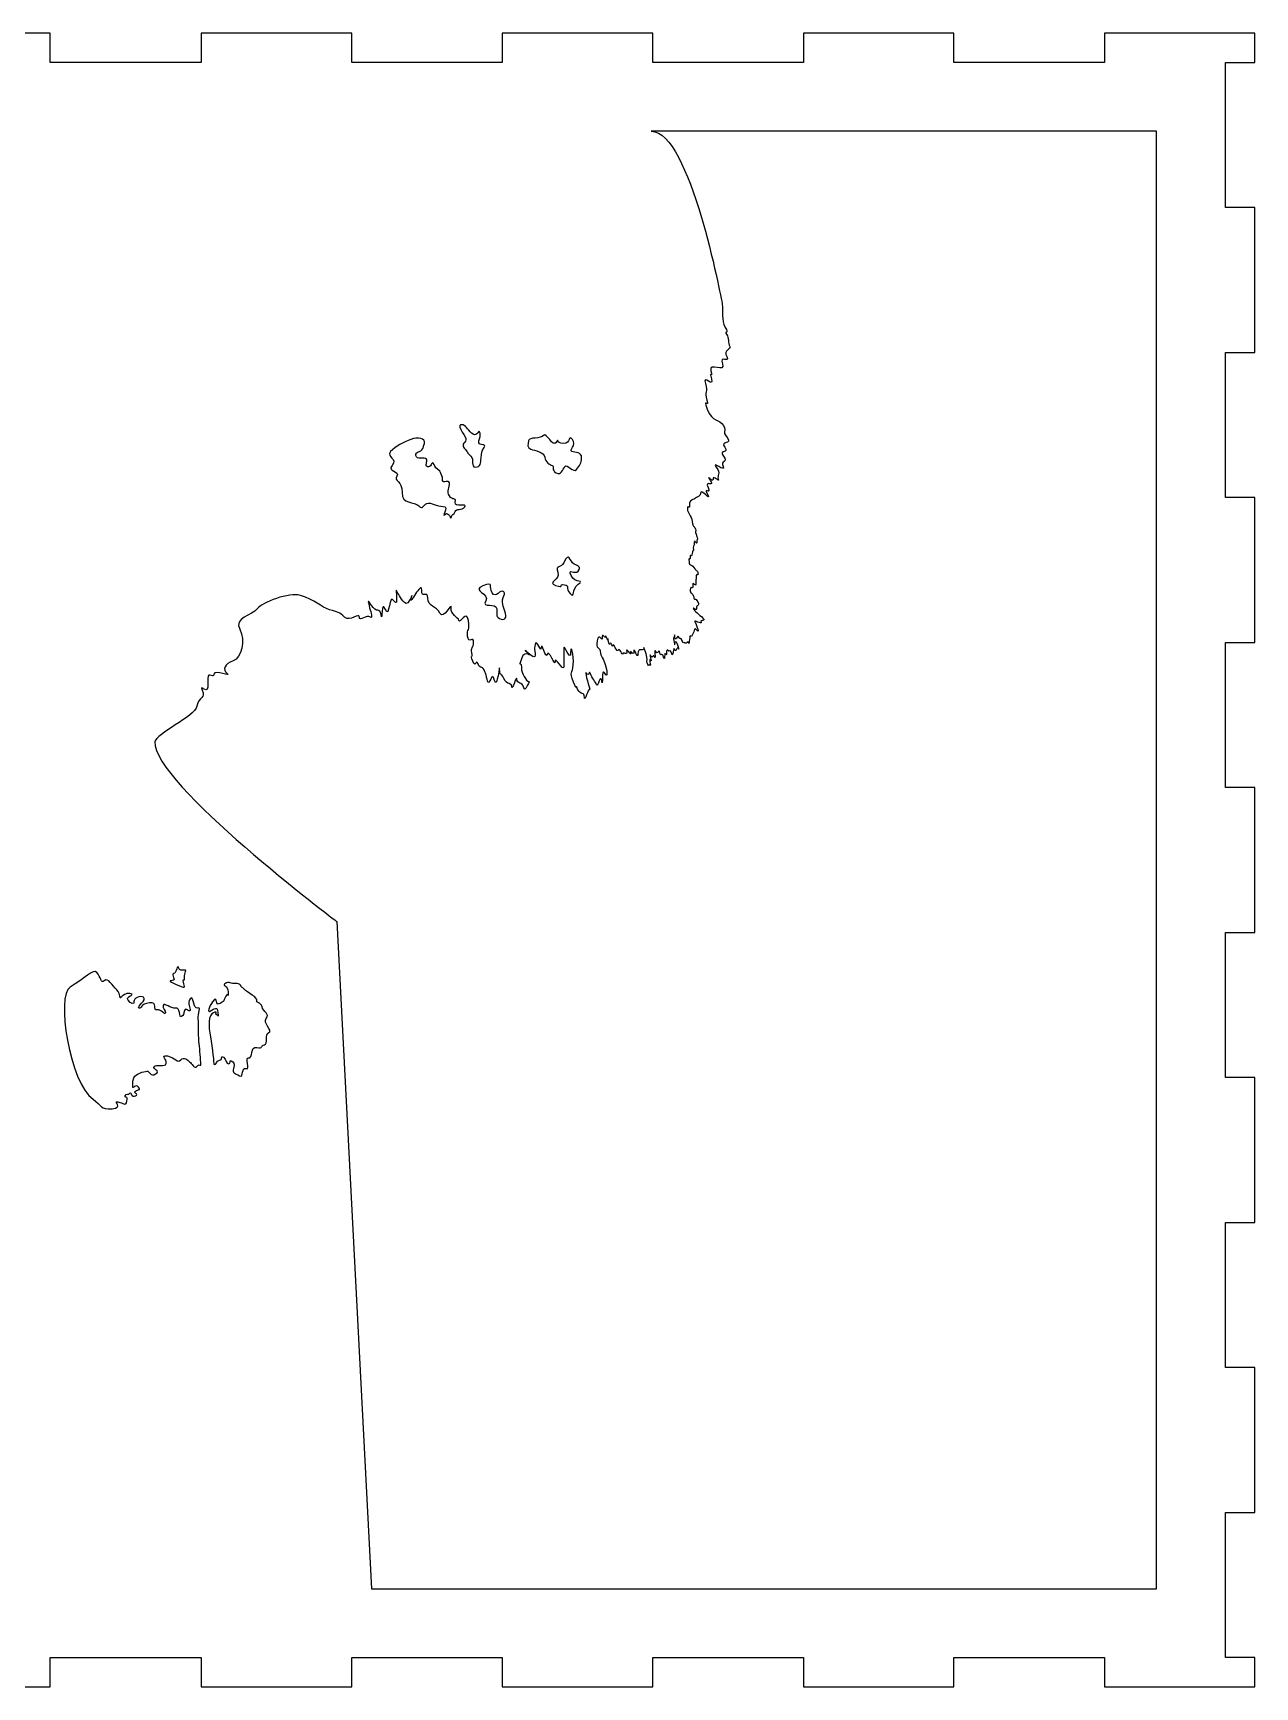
# Model space of a CAD drawing. Extents: x -1416 to 2069, y -350 to -64.
# Drawn here: x 1370.6 to 1495.1, y -316.1 to -147.6 of the extents above; entities that cross this region are included whole.
import ezdxf

# ---------------------------------------------------------------- set-up
doc = ezdxf.new("R2010")
doc.units = 0
doc.header["$MEASUREMENT"] = 0
doc.layers.add('LAYER_1', color=7, linetype='CONTINUOUS')

msp = doc.modelspace()

# ---------------------------------------------------------------- linework, layer by layer
at = {"layer": 'LAYER_1'}
for points in [[(1495.07, -150.61), (1495.07, -147.61), (1479.74, -147.61), (1479.74, -150.61), (1464.4, -150.61), (1464.4, -147.61), (1449.08, -147.61), (1449.08, -150.61), (1433.74, -150.61), (1433.74, -147.61), (1418.42, -147.61), (1418.42, -150.61), (1403.08, -150.61), (1403.08, -147.61), (1387.76, -147.61), (1387.76, -150.61), (1372.37, -150.61), (1372.37, -147.61), (1357.04, -147.61)], [(1357.04, -316.11), (1372.37, -316.11), (1372.37, -313.11), (1387.76, -313.11), (1387.76, -316.11), (1403.08, -316.11), (1403.08, -313.11), (1418.42, -313.11), (1418.42, -316.11), (1433.74, -316.11), (1433.74, -313.11), (1449.08, -313.11), (1449.08, -316.11), (1464.4, -316.11), (1464.4, -313.11), (1479.74, -313.11), (1479.74, -316.11), (1495.07, -316.11), (1495.07, -313.11), (1492.06, -313.11), (1492.06, -298.34), (1495.07, -298.34), (1495.07, -283.57), (1492.06, -283.57), (1492.06, -268.8), (1495.07, -268.8), (1495.07, -254.03), (1492.06, -254.03), (1492.06, -239.26), (1495.07, -239.26), (1495.07, -224.46), (1492.06, -224.46), (1492.06, -209.69), (1495.07, -209.69), (1495.07, -194.92), (1492.06, -194.92), (1492.06, -180.15), (1495.07, -180.15), (1495.07, -165.38), (1492.06, -165.38), (1492.06, -150.61), (1495.07, -150.61)]]:
    msp.add_lwpolyline(points, dxfattribs=at)
for points, knots in [([(1485.06, -306.11), (1485.06, -306.11), (1405.1, -306.11), (1405.1, -306.11), (1405.1, -306.11), (1401.57, -238.13), (1401.57, -238.13), (1401.57, -238.13), (1382.77, -223.97), (1383.04, -219.82), (1383.09, -219.01), (1387.11, -217.26), (1387.32, -216.2), (1387.53, -215.14), (1388.25, -215.38), (1387.86, -214.57), (1387.47, -213.77), (1388.61, -215.32), (1388.44, -213.83), (1388.28, -212.33), (1388.96, -213.47), (1389.05, -212.94), (1389.13, -212.41), (1390.93, -213.29), (1390.4, -212.85), (1389.87, -212.41), (1390.16, -211.91), (1391.01, -211.58), (1391.86, -211.25), (1392.31, -209.5), (1391.69, -208.35), (1391.07, -207.21), (1392.93, -206.94), (1393.46, -206.27), (1393.99, -205.59), (1396.72, -204.56), (1397.86, -204.91), (1399.3, -205.36), (1400, -206.11), (1400.83, -206.37), (1401.66, -206.63), (1401.83, -206.59), (1402.36, -207.12), (1402.89, -207.65), (1403.86, -206.59), (1403.86, -207.12), (1403.86, -207.65), (1404.57, -206.77), (1405.01, -207.12), (1405.45, -207.47), (1404.3, -204.65), (1405.01, -205.8), (1405.72, -206.94), (1405.89, -205.94), (1406.07, -206.88), (1406.24, -207.82), (1406.07, -205.18), (1406.51, -206.33), (1406.95, -207.47), (1406.86, -204.56), (1407.39, -205.44), (1407.92, -206.33), (1407.48, -204.03), (1407.66, -204.39), (1407.83, -204.74), (1408.01, -205.14), (1408.45, -205.64), (1408.89, -206.15), (1409.42, -204.21), (1409.15, -205.18), (1408.89, -206.15), (1410.21, -203.34), (1410.21, -204.35), (1410.21, -205.36), (1410.83, -204.3), (1410.83, -205.18), (1410.83, -206.06), (1411.71, -205.94), (1412.07, -206.71), (1412.42, -207.47), (1413.3, -205.5), (1413.21, -206.18), (1413.12, -206.85), (1413.92, -207.12), (1414.01, -207.47), (1414.09, -207.82), (1414.8, -206.32), (1414.98, -207.47), (1415.15, -208.62), (1414.8, -208.18), (1414.89, -209.06), (1414.98, -209.94), (1415.5, -208.97), (1415.5, -209.68), (1415.5, -210.38), (1415.15, -210.12), (1415.33, -210.74), (1415.5, -211.35), (1415.06, -210.82), (1415.42, -211.62), (1415.77, -212.41), (1415.68, -211.26), (1415.95, -211.88), (1416.21, -212.5), (1416.3, -211.97), (1416.56, -212.5), (1416.83, -213.03), (1416.74, -213.03), (1416.92, -213.65), (1417.09, -214.26), (1417.36, -212.5), (1417.62, -213.56), (1417.89, -214.62), (1418.15, -211.62), (1418.15, -212.41), (1418.15, -213.2), (1418.24, -212.68), (1418.59, -213.38), (1418.94, -214.09), (1419.39, -213.75), (1419.39, -214.23), (1419.39, -214.7), (1419.91, -212.9), (1419.91, -213.45), (1419.91, -214), (1420.44, -213.65), (1420.62, -214.31), (1420.73, -214.71), (1420.97, -214.11), (1421.14, -213.72), (1420.86, -213.6), (1420.36, -212.87), (1420.36, -212.23), (1420.36, -211.35), (1420, -212.5), (1420.36, -211.35), (1420.71, -210.21), (1421.68, -211.53), (1420.88, -210.65), (1420.83, -210.58), (1420.78, -210.53), (1420.75, -210.5), (1421, -210.75), (1421.77, -211.48), (1421.77, -211), (1421.77, -210.29), (1421.59, -210.57), (1421.77, -209.9), (1421.94, -209.24), (1422.38, -210.91), (1422.38, -210.21), (1422.38, -209.5), (1422.91, -211.53), (1423, -210.91), (1423.09, -210.29), (1423.88, -212.29), (1423.79, -211.65), (1423.71, -211), (1424.68, -212.76), (1424.68, -212.15), (1424.68, -212.15), (1424.68, -210.29), (1424.68, -210.29), (1424.68, -209.68), (1425.38, -211.79), (1425.38, -210.74), (1425.38, -209.68), (1425.74, -211), (1425.65, -211.97), (1425.56, -212.94), (1425.23, -212.59), (1425.66, -213.73), (1426.09, -214.88), (1425.8, -213.77), (1426.09, -214.44), (1426.38, -215.12), (1426.79, -214.7), (1426.79, -215.29), (1426.79, -215.81), (1427.16, -214.39), (1427.33, -214.44), (1427.17, -213.93), (1426.75, -212.46), (1426.97, -212.82), (1427.26, -213.29), (1427.23, -212.41), (1427.39, -212.88), (1427.56, -213.35), (1427.91, -213.71), (1428.03, -214), (1428.14, -214.29), (1428.44, -212.82), (1428.56, -213.65), (1428.67, -214.47), (1428.5, -212.17), (1428.85, -212.82), (1429.2, -213.47), (1429.09, -212.53), (1428.91, -211.94), (1428.73, -211.35), (1428.44, -211.12), (1428.38, -210.59), (1428.32, -210.06), (1427.91, -210.47), (1428.09, -209.53), (1428.26, -208.59), (1428.65, -209.76), (1428.59, -209.21), (1428.53, -208.65), (1428.96, -209.38), (1428.93, -209.09), (1428.91, -208.79), (1429.22, -209.71), (1429.17, -209.35), (1429.16, -209.33), (1429.16, -209.32), (1429.16, -209.31), (1429.2, -209.43), (1429.34, -210.11), (1429.41, -209.85), (1429.5, -209.53), (1429.7, -210.38), (1429.7, -210), (1429.7, -209.62), (1430.14, -210.85), (1430.23, -210.5), (1430.32, -210.15), (1430.7, -211.09), (1430.7, -210.85), (1430.7, -210.62), (1431.2, -211.09), (1431.09, -210.59), (1430.97, -210.09), (1431.67, -211.24), (1431.5, -210.76), (1431.32, -210.29), (1431.85, -211.2), (1431.82, -210.62), (1431.79, -210.03), (1432.23, -211.56), (1432.23, -210.85), (1432.23, -210.15), (1432.89, -210.65), (1432.83, -210.29), (1432.76, -209.94), (1433.08, -210.82), (1433.14, -211.2), (1433.2, -211.59), (1433.08, -211.65), (1433.23, -211.94), (1433.38, -212.23), (1433.35, -211.77), (1433.47, -212), (1433.58, -212.23), (1433.32, -211.12), (1433.52, -211.5), (1433.73, -211.88), (1433.32, -210.62), (1433.52, -211.03), (1433.73, -211.44), (1433.79, -210.8), (1433.94, -211.18), (1434.09, -211.56), (1433.82, -210.18), (1434.05, -210.62), (1434.29, -211.06), (1434.35, -210.23), (1434.47, -210.74), (1434.58, -211.24), (1434.67, -210.62), (1434.85, -211.18), (1435.02, -211.73), (1434.88, -210.56), (1435.06, -210.88), (1435.23, -211.2), (1435.06, -210.29), (1435.26, -210.5), (1435.46, -210.71), (1435.55, -210.35), (1435.67, -210.85), (1435.79, -211.35), (1435.88, -209.97), (1435.97, -210.41), (1436.05, -210.85), (1436.26, -209.94), (1436.38, -210.32), (1436.49, -210.71), (1436.08, -209.12), (1436.03, -209.76), (1435.97, -210.41), (1435.82, -209.06), (1435.88, -209.24), (1435.94, -209.41), (1435.97, -208.53), (1435.99, -209.15), (1436.03, -209.76), (1436.27, -208.79), (1436.4, -209.15), (1436.52, -209.5), (1436.61, -209.09), (1436.73, -209.5), (1436.85, -209.91), (1436.96, -209.59), (1437.05, -209.76), (1437.14, -209.94), (1437.38, -209.41), (1437.41, -209.74), (1437.44, -210.06), (1437.49, -208.77), (1437.61, -209.06), (1437.72, -209.33), (1437.91, -208.52), (1437.93, -208.62), (1437.94, -208.47), (1437.99, -208.14), (1438.23, -208.44), (1438.58, -208.88), (1438.17, -207.8), (1438.02, -207.59), (1437.88, -207.38), (1438.82, -207.88), (1438.67, -207.62), (1438.52, -207.36), (1439.23, -207.59), (1438.85, -207.21), (1438.46, -206.83), (1438.02, -206.5), (1437.88, -206.27), (1437.73, -206.03), (1438.29, -206.59), (1438.2, -206.21), (1438.11, -205.82), (1438.58, -206.06), (1438.32, -205.56), (1438.05, -205.06), (1437.97, -205.5), (1437.91, -205.06), (1437.85, -204.62), (1437.49, -204.77), (1437.55, -204.3), (1437.61, -203.83), (1437.85, -204.45), (1437.82, -203.88), (1437.79, -203.33), (1438.2, -204.24), (1438.14, -203.65), (1438.08, -203.06), (1438.2, -203.44), (1438.17, -203), (1438.14, -202.56), (1438.41, -203.03), (1438.35, -202.65), (1438.29, -202.27), (1438.23, -202.53), (1437.93, -202.06), (1437.64, -201.59), (1437.49, -202.03), (1437.44, -201.45), (1437.38, -200.86), (1437.55, -201.5), (1437.55, -201.01), (1437.55, -200.5), (1437.7, -201.21), (1437.76, -200.62), (1437.82, -200.04), (1437.93, -200.56), (1437.88, -200.21), (1437.82, -199.86), (1437.97, -199.95), (1437.97, -199.51), (1437.97, -199.07), (1438.23, -199.86), (1438.23, -199.45), (1438.23, -199.03), (1438.41, -199.36), (1438.17, -198.68), (1437.93, -198.01), (1438.26, -198.68), (1438.08, -198.15), (1437.91, -197.62), (1437.86, -198.09), (1437.76, -197.39), (1437.66, -196.68), (1437.3, -196.57), (1437.27, -196.07), (1437.24, -195.57), (1437.61, -196.27), (1437.47, -195.65), (1437.32, -195.04), (1438.61, -195.06), (1438.61, -194.48), (1438.61, -193.89), (1439.78, -195.48), (1439.31, -194.6), (1438.85, -193.71), (1439.78, -194.78), (1439.37, -193.92), (1438.96, -193.07), (1440.12, -193.96), (1439.59, -193.18), (1439.06, -192.4), (1439.89, -193.52), (1439.88, -193.05), (1439.87, -192.58), (1440.6, -193.46), (1440.42, -193.05), (1440.24, -192.64), (1440.76, -192.54), (1440.21, -191.83), (1439.67, -191.13), (1441.2, -192.42), (1440.9, -191.77), (1440.61, -191.13), (1441.45, -191.42), (1440.94, -190.71), (1440.44, -190.01), (1441.58, -190.47), (1441.07, -189.81), (1440.56, -189.14), (1441.88, -189.56), (1441.31, -188.82), (1440.73, -188.07), (1441.33, -188.36), (1440.94, -187.61), (1440.54, -186.86), (1439.81, -187.31), (1439.3, -185.93), (1438.79, -184.54), (1439.54, -185.95), (1439.25, -185.01), (1438.96, -184.07), (1439.41, -184.29), (1439.1, -183.3), (1438.79, -182.31), (1440.02, -183.84), (1439.73, -182.84), (1439.43, -181.84), (1439.91, -182.95), (1439.67, -182.01), (1439.43, -181.07), (1441.21, -182.29), (1440.84, -181.32), (1440.46, -180.35), (1441.65, -181.3), (1441.28, -180.58), (1440.9, -179.87), (1441.77, -179.88), (1441.58, -179.54), (1441.39, -179.19), (1441.52, -178.69), (1441.26, -178.29), (1441, -177.9), (1441.56, -178.33), (1441.12, -177.6), (1440.69, -176.87), (1440.95, -175.9), (1440.82, -175.24), (1440.69, -174.58), (1437.55, -157.61), (1433.58, -157.61), (1433.58, -157.61), (1485.06, -157.61), (1485.06, -157.61), (1485.06, -157.61), (1485.06, -306.11), (1485.06, -306.11)], [0, 0, 0, 0, 1, 1, 1, 2, 2, 2, 3, 3, 3, 4, 4, 4, 5, 5, 5, 6, 6, 6, 7, 7, 7, 8, 8, 8, 9, 9, 9, 10, 10, 10, 11, 11, 11, 12, 12, 12, 13, 13, 13, 14, 14, 14, 15, 15, 15, 16, 16, 16, 17, 17, 17, 18, 18, 18, 19, 19, 19, 20, 20, 20, 21, 21, 21, 22, 22, 22, 23, 23, 23, 24, 24, 24, 25, 25, 25, 26, 26, 26, 27, 27, 27, 28, 28, 28, 29, 29, 29, 30, 30, 30, 31, 31, 31, 32, 32, 32, 33, 33, 33, 34, 34, 34, 35, 35, 35, 36, 36, 36, 37, 37, 37, 38, 38, 38, 39, 39, 39, 40, 40, 40, 41, 41, 41, 42, 42, 42, 43, 43, 43, 44, 44, 44, 45, 45, 45, 46, 46, 46, 47, 47, 47, 48, 48, 48, 49, 49, 49, 50, 50, 50, 51, 51, 51, 52, 52, 52, 53, 53, 53, 54, 54, 54, 55, 55, 55, 56, 56, 56, 57, 57, 57, 58, 58, 58, 59, 59, 59, 60, 60, 60, 61, 61, 61, 62, 62, 62, 63, 63, 63, 64, 64, 64, 65, 65, 65, 66, 66, 66, 67, 67, 67, 68, 68, 68, 69, 69, 69, 70, 70, 70, 71, 71, 71, 72, 72, 72, 73, 73, 73, 74, 74, 74, 75, 75, 75, 76, 76, 76, 77, 77, 77, 78, 78, 78, 79, 79, 79, 80, 80, 80, 81, 81, 81, 82, 82, 82, 83, 83, 83, 84, 84, 84, 85, 85, 85, 86, 86, 86, 87, 87, 87, 88, 88, 88, 89, 89, 89, 90, 90, 90, 91, 91, 91, 92, 92, 92, 93, 93, 93, 94, 94, 94, 95, 95, 95, 96, 96, 96, 97, 97, 97, 98, 98, 98, 99, 99, 99, 100, 100, 100, 101, 101, 101, 102, 102, 102, 103, 103, 103, 104, 104, 104, 105, 105, 105, 106, 106, 106, 107, 107, 107, 108, 108, 108, 109, 109, 109, 110, 110, 110, 111, 111, 111, 112, 112, 112, 113, 113, 113, 114, 114, 114, 115, 115, 115, 116, 116, 116, 117, 117, 117, 118, 118, 118, 119, 119, 119, 120, 120, 120, 121, 121, 121, 122, 122, 122, 123, 123, 123, 124, 124, 124, 125, 125, 125, 126, 126, 126, 127, 127, 127, 128, 128, 128, 129, 129, 129, 130, 130, 130, 131, 131, 131, 132, 132, 132, 133, 133, 133, 134, 134, 134, 135, 135, 135, 136, 136, 136, 137, 137, 137, 138, 138, 138, 139, 139, 139, 140, 140, 140, 141, 141, 141, 142, 142, 142, 143, 143, 143, 144, 144, 144, 145, 145, 145, 146, 146, 146, 147, 147, 147, 148, 148, 148, 149, 149, 149, 150, 150, 150, 151, 151, 151, 152, 152, 152, 153, 153, 153, 154, 154, 154, 155, 155, 155, 155]), ([(1407.04, -190.25), (1407.51, -189.72), (1408.39, -189.3), (1409.09, -189.01), (1409.8, -188.71), (1410.64, -188.89), (1410.48, -189.42), (1410.28, -190.04), (1410.53, -189.54), (1410.31, -189.95), (1410.1, -190.36), (1409.57, -190.18), (1409.62, -190.65), (1409.68, -191.13), (1410.49, -190.78), (1410.69, -191.03), (1410.88, -191.27), (1410.45, -191.65), (1410.8, -191.8), (1411.15, -191.95), (1411.21, -191.24), (1411.39, -191.42), (1411.56, -191.6), (1411.51, -191.83), (1411.86, -192.07), (1412.21, -192.3), (1412.1, -192.48), (1412.27, -192.72), (1412.45, -192.95), (1412.21, -193.18), (1412.39, -193.3), (1412.57, -193.42), (1413.1, -193.07), (1413.04, -193.6), (1412.98, -194.13), (1412.75, -194.24), (1413.04, -194.77), (1413.33, -195.3), (1413.74, -194.83), (1413.62, -195.42), (1413.5, -196.01), (1414.93, -195.48), (1414.6, -195.89), (1414.27, -196.3), (1413.74, -196.01), (1413.62, -196.36), (1413.5, -196.71), (1413.27, -196.6), (1413.21, -196.95), (1413.15, -197.3), (1413, -196.23), (1412.58, -196.67), (1412.15, -197.12), (1413.08, -195.83), (1412.4, -195.84), (1411.72, -195.86), (1411.21, -195.36), (1410.74, -195.54), (1410.27, -195.71), (1410.39, -196.24), (1409.92, -195.77), (1409.45, -195.3), (1408.16, -195.65), (1408.21, -194.42), (1408.27, -193.18), (1407.33, -193.3), (1407.68, -192.77), (1408.04, -192.24), (1406.63, -192.3), (1407.21, -191.66), (1407.8, -191.01), (1406.57, -190.77), (1407.04, -190.25)], [0, 0, 0, 0, 1, 1, 1, 2, 2, 2, 3, 3, 3, 4, 4, 4, 5, 5, 5, 6, 6, 6, 7, 7, 7, 8, 8, 8, 9, 9, 9, 10, 10, 10, 11, 11, 11, 12, 12, 12, 13, 13, 13, 14, 14, 14, 15, 15, 15, 16, 16, 16, 17, 17, 17, 18, 18, 18, 19, 19, 19, 20, 20, 20, 21, 21, 21, 22, 22, 22, 23, 23, 23, 24, 24, 24, 24]), ([(1414.42, -187.54), (1414.76, -187.63), (1414.98, -188.19), (1415.44, -188.48), (1415.9, -188.77), (1416.03, -187.83), (1416.15, -188.36), (1416.27, -188.89), (1415.97, -189.07), (1416.03, -189.36), (1416.09, -189.66), (1416.86, -189.42), (1416.56, -189.83), (1416.27, -190.25), (1416.33, -190.36), (1416.27, -190.89), (1416.21, -191.42), (1416.21, -191.83), (1415.68, -191.83), (1415.15, -191.83), (1415.62, -191.07), (1415.21, -190.71), (1414.8, -190.36), (1414.92, -190.3), (1414.54, -189.89), (1414.16, -189.48), (1414.8, -189.3), (1414.71, -188.93), (1414.62, -188.55), (1413.55, -187.31), (1414.42, -187.54)], [0, 0, 0, 0, 1, 1, 1, 2, 2, 2, 3, 3, 3, 4, 4, 4, 5, 5, 5, 6, 6, 6, 7, 7, 7, 8, 8, 8, 9, 9, 9, 10, 10, 10, 10]), ([(1421.09, -189.14), (1421.18, -188.75), (1422.33, -188.98), (1422.63, -188.61), (1422.92, -188.23), (1423.56, -189.89), (1423.91, -189.32), (1424.26, -188.76), (1423.79, -189.42), (1424.62, -189.42), (1425.44, -189.42), (1425.09, -188.48), (1425.56, -189.02), (1426.03, -189.57), (1425.15, -190.13), (1425.5, -190.25), (1425.85, -190.36), (1426.5, -190.3), (1426.5, -190.88), (1426.5, -191.45), (1426.26, -191.66), (1425.97, -192.07), (1425.68, -192.48), (1425.03, -191.48), (1424.79, -191.77), (1424.56, -192.07), (1424.44, -192.72), (1423.91, -192.42), (1423.38, -192.13), (1423.73, -191.71), (1423.5, -191.66), (1423.27, -191.6), (1422.8, -191.36), (1422.74, -190.83), (1422.68, -190.3), (1421.74, -190.13), (1421.33, -190.01), (1420.91, -189.89), (1421.02, -189.49), (1421.09, -189.14)], [0, 0, 0, 0, 1, 1, 1, 2, 2, 2, 3, 3, 3, 4, 4, 4, 5, 5, 5, 6, 6, 6, 7, 7, 7, 8, 8, 8, 9, 9, 9, 10, 10, 10, 11, 11, 11, 12, 12, 12, 13, 13, 13, 13]), ([(1424.74, -203.82), (1424.09, -203.7), (1424.79, -204.24), (1423.85, -203.88), (1422.91, -203.52), (1424.38, -203.36), (1424.09, -202.55), (1423.79, -201.75), (1424.42, -202.17), (1424.68, -201.59), (1425.23, -200.34), (1425.27, -201.47), (1425.74, -201.71), (1426.2, -201.94), (1426.44, -202), (1426.15, -202.42), (1425.85, -202.83), (1425.03, -202.06), (1425.44, -202.89), (1425.85, -203.71), (1426.85, -203.3), (1426.15, -203.76), (1425.44, -204.23), (1425.85, -205.3), (1425.32, -204.71), (1424.79, -204.13), (1425.38, -203.94), (1424.74, -203.82)], [0, 0, 0, 0, 1, 1, 1, 2, 2, 2, 3, 3, 3, 4, 4, 4, 5, 5, 5, 6, 6, 6, 7, 7, 7, 8, 8, 8, 9, 9, 9, 9]), ([(1417.38, -204.65), (1417.8, -205.3), (1418.21, -204.18), (1418.56, -204.53), (1418.92, -204.89), (1418.03, -205.06), (1418.68, -206.5), (1418.98, -207.18), (1418.62, -207.53), (1418.15, -207.24), (1417.68, -206.94), (1417.91, -206.94), (1417.86, -206.27), (1417.8, -205.59), (1416.27, -206.24), (1416.74, -205.47), (1417.21, -204.71), (1415.21, -204.41), (1416.45, -203.94), (1417.68, -203.47), (1416.98, -204), (1417.38, -204.65)], [0, 0, 0, 0, 1, 1, 1, 2, 2, 2, 3, 3, 3, 4, 4, 4, 5, 5, 5, 6, 6, 6, 7, 7, 7, 7]), ([(1384.95, -243.44), (1385.27, -243.38), (1385.3, -242.4), (1385.47, -242.87), (1385.65, -243.33), (1386.33, -242.89), (1386.16, -243.21), (1385.98, -243.54), (1386.14, -244.16), (1385.96, -244.08), (1385.78, -244), (1386.27, -244.95), (1385.91, -244.82), (1385.56, -244.69), (1384.05, -244.11), (1384.79, -244.14), (1385.3, -244.15), (1384.64, -243.5), (1384.95, -243.44)], [0, 0, 0, 0, 1, 1, 1, 2, 2, 2, 3, 3, 3, 4, 4, 4, 5, 5, 5, 6, 6, 6, 6]), ([(1387.32, -252.89), (1387.11, -253.24), (1386.75, -252.54), (1386.58, -252.41), (1386.4, -252.27), (1386, -251.83), (1385.67, -252.23), (1385.34, -252.63), (1385.12, -251.96), (1384.33, -251.83), (1383.54, -251.7), (1384.28, -252.14), (1384.2, -252.59), (1384.11, -253.02), (1383.14, -252.6), (1382.96, -252.9), (1382.78, -253.2), (1383.66, -253.32), (1383.11, -253.66), (1382.56, -254), (1382.52, -253.33), (1382.21, -253.38), (1381.9, -253.42), (1381.11, -253.6), (1380.91, -254.06), (1380.71, -254.53), (1380.8, -254.83), (1380.78, -255.01), (1380.76, -255.18), (1381.11, -254.65), (1381.37, -255.01), (1381.64, -255.36), (1381.33, -255.18), (1381.07, -255.41), (1380.8, -255.63), (1381.46, -255.67), (1381.07, -255.89), (1380.67, -256.11), (1380.6, -255.45), (1380.5, -255.63), (1380.4, -255.8), (1380.12, -255.63), (1380.02, -255.89), (1379.92, -256.15), (1380.34, -255.84), (1380.19, -256.42), (1380.05, -256.99), (1379.83, -256.62), (1379.26, -256.5), (1378.69, -256.38), (1379.91, -257.09), (1378.68, -257.2), (1377.45, -257.3), (1377.67, -256.88), (1376.74, -256.24), (1374.38, -254.63), (1372.93, -245.63), (1374.41, -244.81), (1375.88, -243.98), (1376.74, -242.88), (1377.14, -243.32), (1377.55, -243.77), (1377.54, -244.51), (1377.89, -244.16), (1378.24, -243.81), (1378.73, -244.65), (1379.17, -245.1), (1379.61, -245.56), (1379.4, -246.1), (1379.62, -245.84), (1379.82, -245.58), (1380.25, -245.35), (1380.63, -245.49), (1381.02, -245.63), (1380.03, -245.73), (1380.31, -246.15), (1380.59, -246.57), (1380.97, -246.59), (1380.91, -246.28), (1380.85, -245.97), (1381.5, -245.61), (1381.88, -245.85), (1382.26, -246.08), (1381.15, -246.85), (1381.42, -246.94), (1381.68, -247.03), (1381.56, -246.54), (1382.48, -246.42), (1383.41, -246.31), (1382.76, -247.22), (1383.25, -247.13), (1383.75, -247.05), (1384.02, -247.69), (1384.11, -247.44), (1384.2, -247.19), (1383.78, -247.02), (1383.88, -246.67), (1383.98, -246.32), (1384.68, -247.07), (1385.17, -246.94), (1385.65, -246.81), (1385.48, -248), (1385.74, -247.82), (1386.01, -247.65), (1385.91, -247.6), (1386.05, -247.2), (1386.18, -246.81), (1386.53, -247.42), (1386.62, -247.18), (1386.71, -246.93), (1386.27, -246.49), (1386.62, -246), (1386.98, -245.52), (1386.93, -247.12), (1387.37, -246.94), (1387.81, -246.76), (1387.42, -247.51), (1387.46, -248.04), (1387.5, -248.57), (1387.46, -250.02), (1387.55, -250.6), (1387.64, -251.17), (1387.68, -252.27), (1387.72, -252.63), (1387.77, -252.98), (1387.55, -252.54), (1387.32, -252.89)], [0, 0, 0, 0, 1, 1, 1, 2, 2, 2, 3, 3, 3, 4, 4, 4, 5, 5, 5, 6, 6, 6, 7, 7, 7, 8, 8, 8, 9, 9, 9, 10, 10, 10, 11, 11, 11, 12, 12, 12, 13, 13, 13, 14, 14, 14, 15, 15, 15, 16, 16, 16, 17, 17, 17, 18, 18, 18, 19, 19, 19, 20, 20, 20, 21, 21, 21, 22, 22, 22, 23, 23, 23, 24, 24, 24, 25, 25, 25, 26, 26, 26, 27, 27, 27, 28, 28, 28, 29, 29, 29, 30, 30, 30, 31, 31, 31, 32, 32, 32, 33, 33, 33, 34, 34, 34, 35, 35, 35, 36, 36, 36, 37, 37, 37, 38, 38, 38, 39, 39, 39, 40, 40, 40, 41, 41, 41, 42, 42, 42, 42]), ([(1394.65, -249.45), (1394.2, -249.63), (1394.6, -250.64), (1394.2, -250.69), (1393.81, -250.73), (1394.07, -251.13), (1393.41, -250.95), (1392.75, -250.78), (1393.02, -252.15), (1392.58, -252.02), (1392.14, -251.88), (1392.8, -253.34), (1392.32, -253.11), (1391.83, -252.89), (1392.12, -254.09), (1391.64, -253.84), (1391.16, -253.6), (1390.91, -253.55), (1391.06, -253.09), (1391.21, -252.63), (1391.03, -252.41), (1390.81, -252.32), (1390.59, -252.23), (1390.81, -252.63), (1390.55, -252.63), (1390.28, -252.63), (1390.37, -252.19), (1390.02, -251.96), (1389.66, -251.75), (1390.02, -252.23), (1389.62, -252.27), (1389.22, -252.32), (1389.36, -252.8), (1389.05, -252.67), (1389.05, -252.67), (1388.91, -251), (1388.69, -249.89), (1388.47, -248.79), (1388.47, -247.65), (1389, -247.42), (1389.53, -247.2), (1389.05, -247.56), (1389.38, -247.67), (1389.43, -247.68), (1389.47, -247.72), (1389.5, -247.76), (1389.5, -247.74), (1389.49, -247.71), (1389.49, -247.69), (1389.44, -246.85), (1389.27, -246.85), (1388.76, -247.2), (1388.25, -247.55), (1388.6, -246.73), (1388.91, -246.31), (1389.22, -245.88), (1389.27, -245.97), (1389.36, -246.41), (1389.42, -246.75), (1389.9, -246.31), (1390.05, -246.22), (1390.13, -245.98), (1390.39, -245.4), (1390.46, -245.61), (1390.55, -245.92), (1390.55, -244.78), (1390.19, -244.69), (1389.84, -244.6), (1390.48, -244.23), (1390.69, -244.38), (1390.91, -244.52), (1391.6, -244.32), (1391.77, -244.63), (1391.95, -244.94), (1391.75, -244.65), (1392.1, -245), (1392.44, -245.35), (1393.59, -245.92), (1393.42, -246.17), (1393.26, -246.41), (1393.85, -246.33), (1393.95, -246.81), (1394.05, -247.3), (1394.8, -247.6), (1394.38, -248), (1393.96, -248.39), (1395.09, -249.28), (1394.65, -249.45)], [0, 0, 0, 0, 1, 1, 1, 2, 2, 2, 3, 3, 3, 4, 4, 4, 5, 5, 5, 6, 6, 6, 7, 7, 7, 8, 8, 8, 9, 9, 9, 10, 10, 10, 11, 11, 11, 12, 12, 12, 13, 13, 13, 14, 14, 14, 15, 15, 15, 16, 16, 16, 17, 17, 17, 18, 18, 18, 19, 19, 19, 20, 20, 20, 21, 21, 21, 22, 22, 22, 23, 23, 23, 24, 24, 24, 25, 25, 25, 26, 26, 26, 27, 27, 27, 28, 28, 28, 29, 29, 29, 29])]:
    msp.add_open_spline(points, degree=3, knots=knots, dxfattribs=at)

doc.saveas('drawing.dxf')
